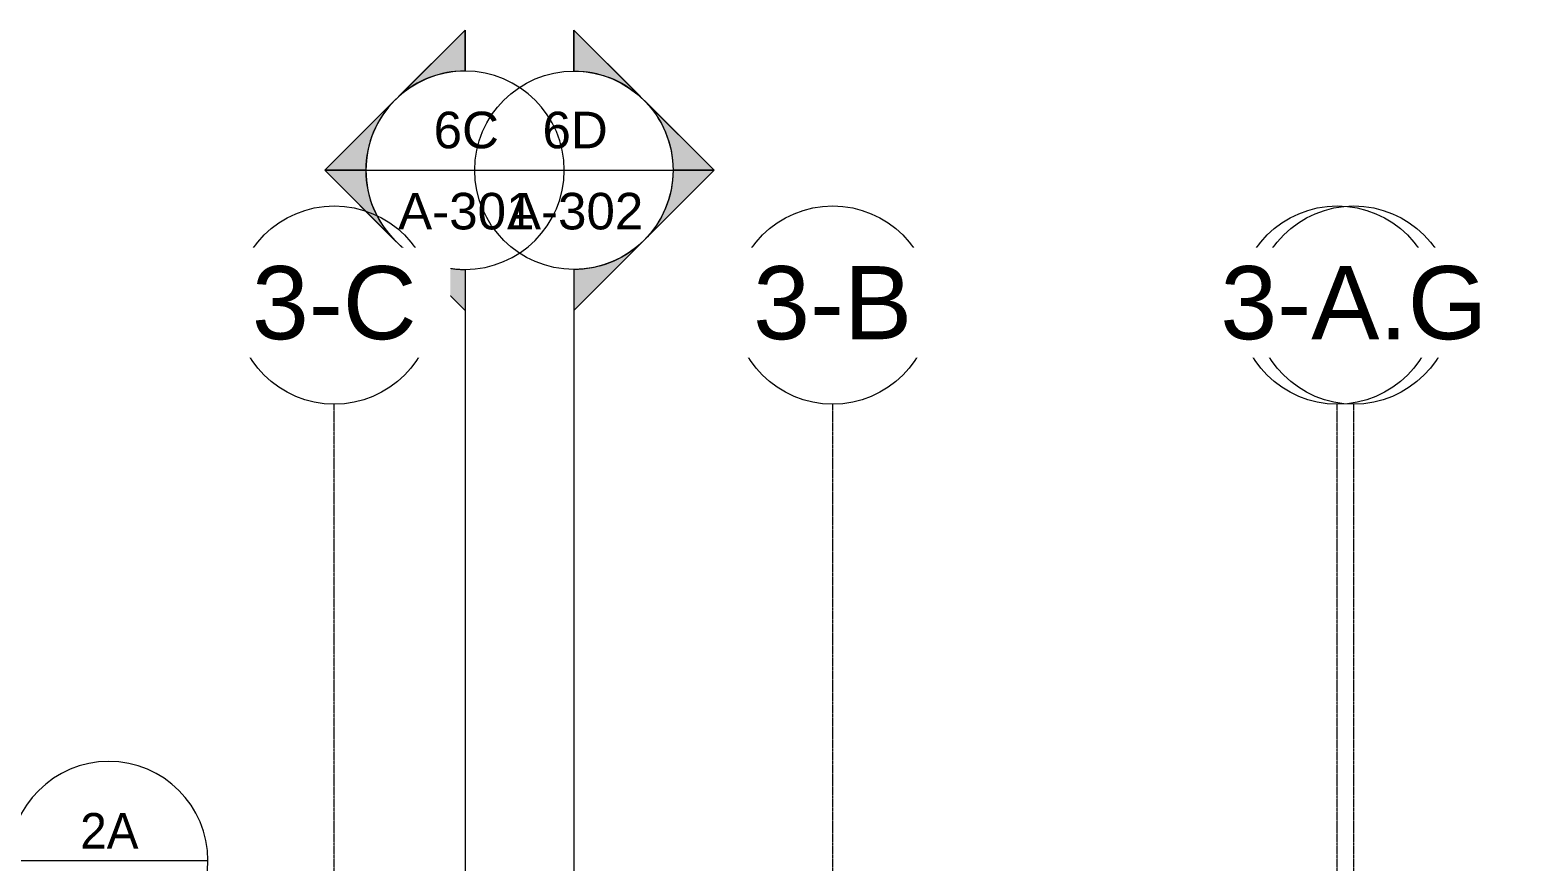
# Model space of a CAD drawing. Header units: inches. Extents: x 21408 to 98131, y -290 to 853.
# Drawn here: x 38837 to 39563, y 450 to 853 of the extents above; entities that cross this region are included whole.
import ezdxf

# ---------------------------------------------------------------- set-up
doc = ezdxf.new("R2010")
doc.units = ezdxf.units.IN
doc.header["$MEASUREMENT"] = 0
doc.linetypes.add('Grid Line 1_2_', pattern=[0.875, 0.5, -0.125, 0.125, -0.125])
for name, color, linetype, lineweight in [('A-ANNO-SYMB', 150, 'Continuous', 9), ('G-ANNO-SYMB', 111, 'Continuous', 9), ('S-GRID', 1, 'Continuous', 9), ('S-GRID-IDEN', 1, 'Continuous', 9)]:
    doc.layers.add(name, color=color, linetype=linetype, lineweight=lineweight)
doc.styles.add('Arial_1', font='arial.ttf', dxfattribs={"height": 35.407186})
doc.styles.add('Arial_2', font='arial.ttf', dxfattribs={"height": 17.703593})
doc.styles.add('Century Gothic', font='GOTHIC.TTF', dxfattribs={"height": 17.245342})

# ---------------------------------------------------------------- blocks, each defined once
blk = doc.blocks.new('Section - Section Head - Filled-1526-Building Section - East_West looking South')
at = {"layer": 'G-ANNO-SYMB'}
h = blk.add_hatch(color=256, dxfattribs=at)
edge = h.paths.add_edge_path(flags=0)
edge.add_arc((-22874.16, 528), 48.06, 90, 132.0784, ccw=False)
edge.add_line((-22874.16, 576.06), (-22874.16, 595.88))
edge.add_line((-22874.16, 595.88), (-22906.36, 563.67))
h = blk.add_hatch(color=256, dxfattribs=at)
edge = h.paths.add_edge_path(flags=0)
edge.add_line((-22908.1, 561.94), (-22942.04, 528))
edge.add_line((-22942.04, 528), (-22922.16, 528))
edge.add_arc((-22874.16, 528), 48, 135, 180, ccw=False)
h = blk.add_hatch(color=256, dxfattribs=at)
edge = h.paths.add_edge_path(flags=0)
edge.add_arc((-22874.16, 528), 48, 180, 225, ccw=False)
edge.add_line((-22922.16, 528), (-22942.04, 528))
edge.add_line((-22942.04, 528), (-22908.1, 494.06))
h = blk.add_hatch(color=256, dxfattribs=at)
edge = h.paths.add_edge_path(flags=0)
edge.add_line((-22906.36, 492.33), (-22874.16, 460.12))
edge.add_line((-22874.16, 460.12), (-22874.16, 479.94))
edge.add_arc((-22874.16, 528), 48.06, 227.9216, 270, ccw=False)
for p, q in [((-22942.04, 528), (-22874.16, 595.88)), ((-22906.36, 563.67), (-22874.16, 595.88)), ((-22874.16, 576), (-22874.16, 595.88)), ((-22874.16, 595.88), (-22874.16, 576.06)), ((-22942.04, 528), (-22908.1, 561.94)), ((-22942.04, 528), (-22874.16, 460.12)), ((-22922.16, 528), (-22942.04, 528)), ((-22908.1, 494.06), (-22942.04, 528)), ((-22942.04, 528), (-22922.16, 528)), ((-22874.16, 460.12), (-22906.36, 492.33)), ((-22874.16, 480), (-22874.16, 460.12)), ((-22874.16, 479.94), (-22874.16, 460.12))]:
    blk.add_line(p, q, dxfattribs=at)
for radius, start, end in [(48, 90, 270), (48.06, 90, 132.0784), (48, 270, 90), (48, 135, 180), (48, 180, 225), (48.06, 227.9216, 270)]:
    blk.add_arc((-22874.16, 528), radius, start, end, dxfattribs=at)
blk = doc.blocks.new('Grid - Grid Head - Circle-14747-Building Section - East_West looking South')
at = {"layer": 'S-GRID-IDEN'}
blk.add_circle((-23085.89, 719.89), 48, dxfattribs=at)
blk = doc.blocks.new('Section - Callout Head-19020-Building Section - East_West looking South')
at = {"layer": 'A-ANNO-SYMB'}
blk.add_line((-22202.56, 384.87), (-22106.56, 384.87), dxfattribs=at)
for start, end in [(0, 180), (180, 360)]:
    blk.add_arc((-22154.56, 384.87), 48, start, end, dxfattribs=at)

msp = doc.modelspace()

# ---------------------------------------------------------------- linework, layer by layer
at = {"layer": 'G-ANNO-SYMB'}
for p, q in [((38999.5, 785.16), (39095.5, 785.16)), ((39052.18, 785.16), (39148.18, 785.16)), ((39047.5, 737.16), (39047.5, -79.66)), ((39100.18, 737.16), (39100.18, -79.66))]:
    msp.add_line(p, q, dxfattribs=at)
at = {"layer": 'S-GRID', "linetype": 'Grid Line 1_2_'}
for p, q in [((38984.21, -273.16), (38984.21, 671.89)), ((39225.46, -273.16), (39225.46, 671.89)), ((39469.71, -273.16), (39469.71, 671.89)), ((39477.71, -273.16), (39477.71, 671.89))]:
    msp.add_line(p, q, dxfattribs=at)

# ---------------------------------------------------------------- block references
at = {"layer": 'A-ANNO-SYMB'}
msp.add_blockref('Section - Callout Head-19020-Building Section - East_West looking South', (61029.63, 66.16), dxfattribs=at)
at = {"layer": 'G-ANNO-SYMB'}
msp.add_blockref('Section - Section Head - Filled-1526-Building Section - East_West looking South', (61921.65, 257.16), dxfattribs=at)
at = {"layer": 'G-ANNO-SYMB', "extrusion": (0, 0, -1)}
msp.add_blockref('Section - Section Head - Filled-1526-Building Section - East_West looking South', (-16226.02, 257.16), dxfattribs=at)
at = {"layer": 'S-GRID-IDEN'}
for p in [(62070.1, 0), (62311.35, 0), (62555.6, 0)]:
    msp.add_blockref('Grid - Grid Head - Circle-14747-Building Section - East_West looking South', p, dxfattribs=at)

# ---------------------------------------------------------------- texts
at = {"layer": 'A-ANNO-SYMB', "insert": (38875.35, 474.01), "char_height": 17.245, "width": 36.936, "attachment_point": 2, "line_spacing_factor": 0.984117, "style": 'Century Gothic'}
msp.add_mtext('2A', dxfattribs=at)
at = {"layer": 'G-ANNO-SYMB', "char_height": 17.704, "attachment_point": 2, "line_spacing_factor": 0.938532, "style": 'Arial_2'}
for s, insert, width in [('6C', (39048.11, 813.5), 37.584), ('6D', (39100.79, 813.5), 37.584), ('A-301', (39048.11, 774.22), 78.624), ('A-302', (39100.79, 774.22), 78.624)]:
    msp.add_mtext(s, dxfattribs=dict(at, insert=insert, width=width))
at = {"layer": 'S-GRID-IDEN', "insert": (38757.95, 738.77), "char_height": 35.407, "width": 180.144, "attachment_point": 2, "line_spacing_factor": 0.938532, "style": 'Arial_1', "bg_fill": 3, "box_fill_scale": 1.25, "bg_fill_color": 0, "bg_fill_transparency": 0}
msp.add_mtext('1-13.G', dxfattribs=at)

# ---------------------------------------------------------------- next in the draw order: texts
at = {"layer": 'S-GRID-IDEN', "char_height": 35.407, "attachment_point": 2, "line_spacing_factor": 0.938532, "style": 'Arial_1', "bg_fill": 3, "box_fill_scale": 1.25, "bg_fill_color": 0, "bg_fill_transparency": 0}
for s, insert, width in [('3-D.G', (38757.95, 738.77), 156.816), ('3-C', (38984.2, 738.77), 94.608), ('3-B', (39225.45, 738.77), 91.584), ('3-A', (39469.7, 738.77), 91.584)]:
    msp.add_mtext(s, dxfattribs=dict(at, insert=insert, width=width))

# ---------------------------------------------------------------- next in the draw order: block references
at = {"layer": 'S-GRID-IDEN'}
msp.add_blockref('Grid - Grid Head - Circle-14747-Building Section - East_West looking South', (62563.6, 0), dxfattribs=at)

# ---------------------------------------------------------------- next in the draw order: texts
at = {"layer": 'S-GRID-IDEN', "insert": (39477.7, 738.77), "char_height": 35.407, "width": 153.792, "attachment_point": 2, "line_spacing_factor": 0.938532, "style": 'Arial_1', "bg_fill": 3, "box_fill_scale": 1.25, "bg_fill_color": 0, "bg_fill_transparency": 0}
msp.add_mtext('3-A.G', dxfattribs=at)

doc.saveas('drawing.dxf')
